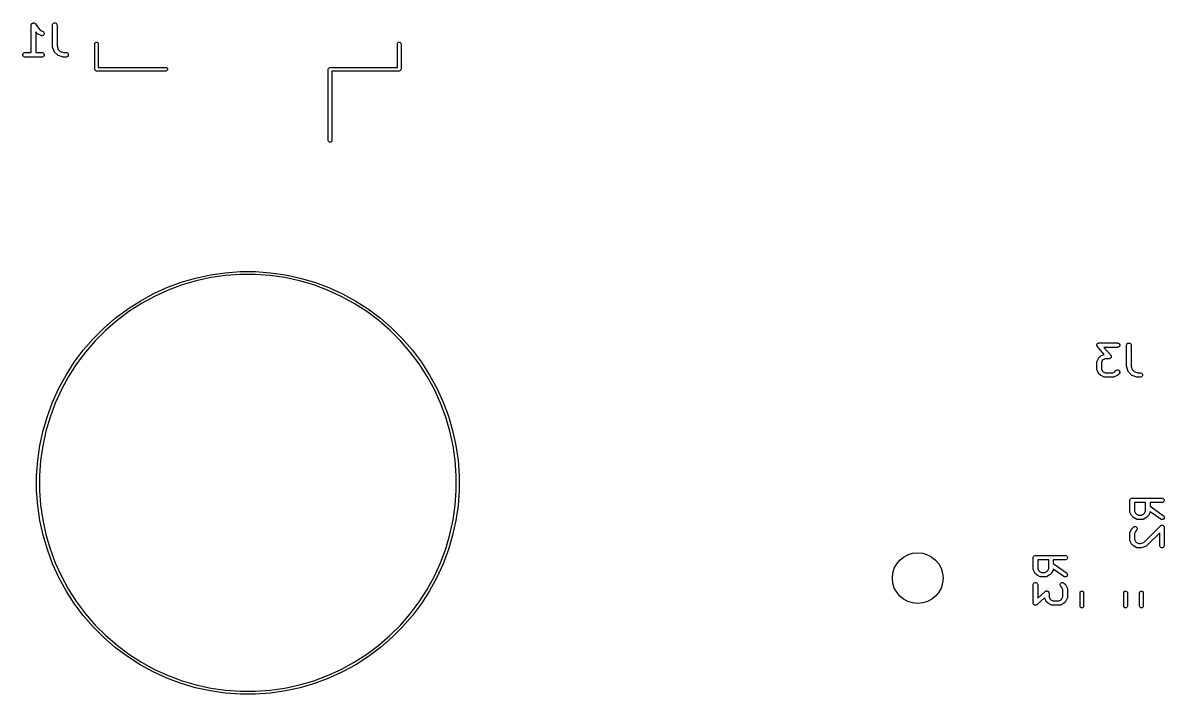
# Model space of a CAD drawing. Header units: inches. Extents: x 0.98 to 7.44, y -5.29 to -1.05.
# Drawn here: x 3.915 to 5.424, y -3.114 to -2.226 of the extents above; entities that cross this region are included whole.
import ezdxf

# ---------------------------------------------------------------- set-up
doc = ezdxf.new("R2010")
doc.units = ezdxf.units.IN
doc.header["$MEASUREMENT"] = 0
doc.layers.add('BLACK', color=250, linetype='CONTINUOUS')

msp = doc.modelspace()

# ---------------------------------------------------------------- linework, layer by layer
at = {"layer": 'BLACK', "linetype": 'CONTINUOUS'}
for p, q in [((3.9261, -2.2293), (3.9262, -2.2287)), ((3.9261, -2.2657), (3.9261, -2.2293)), ((3.9261, -2.2293), (3.9261, -2.2293)), ((3.9261, -2.2293), (3.9261, -2.2293)), ((3.9261, -2.2293), (3.9261, -2.2293)), ((3.9262, -2.2287), (3.9263, -2.2285)), ((3.9263, -2.2285), (3.9264, -2.2282)), ((3.9264, -2.2282), (3.9265, -2.228)), ((3.9265, -2.228), (3.9266, -2.2277)), ((3.9266, -2.2277), (3.9268, -2.2275)), ((3.9268, -2.2275), (3.927, -2.2272)), ((3.927, -2.2272), (3.9273, -2.2271)), ((3.9273, -2.2271), (3.9275, -2.2269)), ((3.9275, -2.2269), (3.9277, -2.2268)), ((3.9277, -2.2268), (3.928, -2.2266)), ((3.928, -2.2266), (3.9283, -2.2265)), ((3.9283, -2.2265), (3.9285, -2.2264)), ((3.9285, -2.2264), (3.9288, -2.2264)), ((3.9288, -2.2264), (3.9291, -2.2264)), ((3.9291, -2.2264), (3.9294, -2.2264)), ((3.9294, -2.2264), (3.9297, -2.2264)), ((3.9297, -2.2264), (3.9299, -2.2265)), ((3.9299, -2.2265), (3.9302, -2.2266)), ((3.9302, -2.2266), (3.9305, -2.2268)), ((3.9305, -2.2268), (3.9307, -2.2269)), ((3.9307, -2.2269), (3.9309, -2.2271)), ((3.9309, -2.2271), (3.9312, -2.2272)), ((3.9312, -2.2272), (3.9315, -2.2277)), ((3.9315, -2.2277), (3.9316, -2.2277)), ((3.9316, -2.2277), (3.9316, -2.2277)), ((3.9316, -2.2277), (3.9316, -2.2277)), ((3.9316, -2.2277), (3.9351, -2.2331)), ((3.9351, -2.2331), (3.9383, -2.2363)), ((3.9543, -2.2287), (3.9548, -2.2277)), ((3.9543, -2.2293), (3.9543, -2.2287)), ((3.9543, -2.2574), (3.9543, -2.2293)), ((3.9548, -2.2277), (3.9556, -2.2269)), ((3.9556, -2.2269), (3.9566, -2.2264)), ((3.9566, -2.2264), (3.9578, -2.2264)), ((3.9578, -2.2264), (3.9589, -2.2269)), ((3.9589, -2.2269), (3.9597, -2.2277)), ((3.9597, -2.2277), (3.9601, -2.2287)), ((3.9601, -2.2287), (3.9602, -2.2293)), ((3.9602, -2.2293), (3.9602, -2.257)), ((3.9345, -2.2408), (3.932, -2.2383)), ((3.932, -2.2383), (3.932, -2.2657)), ((3.9347, -2.241), (3.9345, -2.2408)), ((3.9348, -2.241), (3.9347, -2.241)), ((3.9349, -2.2411), (3.9348, -2.241)), ((3.935, -2.2412), (3.9349, -2.2411)), ((3.9353, -2.2413), (3.935, -2.2412)), ((3.935, -2.2412), (3.935, -2.2412)), ((3.939, -2.2432), (3.9353, -2.2413)), ((3.9383, -2.2363), (3.9417, -2.2379)), ((3.9396, -2.2434), (3.939, -2.2432)), ((3.9407, -2.2435), (3.9396, -2.2434)), ((3.9418, -2.2431), (3.9407, -2.2435)), ((3.9417, -2.2379), (3.9422, -2.2382)), ((3.9427, -2.2424), (3.9418, -2.2431)), ((3.9422, -2.2382), (3.9429, -2.2391)), ((3.9432, -2.2414), (3.9427, -2.2424)), ((3.9429, -2.2391), (3.9433, -2.2402)), ((3.9433, -2.2402), (3.9432, -2.2414)), ((3.9543, -2.2577), (3.9543, -2.2574)), ((3.9543, -2.2578), (3.9543, -2.2577)), ((3.9543, -2.2579), (3.9543, -2.2578)), ((3.9543, -2.258), (3.9543, -2.2579)), ((3.9544, -2.2581), (3.9543, -2.258)), ((3.9544, -2.2584), (3.9544, -2.2581)), ((3.9563, -2.264), (3.9544, -2.2584)), ((3.9565, -2.2645), (3.9563, -2.264)), ((3.9602, -2.257), (3.9617, -2.2615)), ((3.9617, -2.2615), (3.9644, -2.2642)), ((4.01, -2.2543), (4.0102, -2.2534)), ((4.01, -2.2878), (4.01, -2.2543)), ((4.0102, -2.2534), (4.0115, -2.2521)), ((4.0115, -2.2521), (4.0133, -2.2521)), ((4.0133, -2.2521), (4.0146, -2.2534)), ((4.0146, -2.2534), (4.0148, -2.2543)), ((4.0148, -2.2543), (4.0148, -2.2854)), ((4.4104, -2.2543), (4.4106, -2.2534)), ((4.4104, -2.2854), (4.4104, -2.2543)), ((4.4106, -2.2534), (4.4119, -2.2521)), ((4.4119, -2.2521), (4.4137, -2.2521)), ((4.4137, -2.2521), (4.415, -2.2534)), ((4.415, -2.2534), (4.4152, -2.2543)), ((4.4152, -2.2543), (4.4152, -2.2878)), ((3.915, -2.2681), (3.9154, -2.2671)), ((3.915, -2.2693), (3.915, -2.2681)), ((3.9154, -2.2703), (3.915, -2.2693)), ((3.9154, -2.2671), (3.9162, -2.2662)), ((3.9162, -2.2711), (3.9154, -2.2703)), ((3.9162, -2.2662), (3.9173, -2.2658)), ((3.9173, -2.2716), (3.9162, -2.2711)), ((3.9173, -2.2658), (3.9178, -2.2657)), ((3.9178, -2.2716), (3.9173, -2.2716)), ((3.9178, -2.2657), (3.9261, -2.2657)), ((3.9403, -2.2716), (3.9178, -2.2716)), ((3.932, -2.2657), (3.9403, -2.2657)), ((3.9403, -2.2657), (3.9409, -2.2658)), ((3.9409, -2.2716), (3.9403, -2.2716)), ((3.9409, -2.2658), (3.942, -2.2662)), ((3.942, -2.2711), (3.9409, -2.2716)), ((3.942, -2.2662), (3.9428, -2.2671)), ((3.9428, -2.2703), (3.942, -2.2711)), ((3.9428, -2.2671), (3.9432, -2.2681)), ((3.9432, -2.2693), (3.9428, -2.2703)), ((3.9432, -2.2681), (3.9432, -2.2693)), ((3.9566, -2.2646), (3.9565, -2.2645)), ((3.9566, -2.2647), (3.9566, -2.2646)), ((3.957, -2.2652), (3.9566, -2.2647)), ((3.9608, -2.2689), (3.957, -2.2652)), ((3.9612, -2.2693), (3.9608, -2.2689)), ((3.9613, -2.2693), (3.9612, -2.2693)), ((3.9614, -2.2694), (3.9613, -2.2693)), ((3.9619, -2.2696), (3.9614, -2.2694)), ((3.9675, -2.2715), (3.9619, -2.2696)), ((3.9644, -2.2642), (3.9689, -2.2657)), ((3.9678, -2.2716), (3.9675, -2.2715)), ((3.9679, -2.2716), (3.9678, -2.2716)), ((3.968, -2.2716), (3.9679, -2.2716)), ((3.9681, -2.2716), (3.968, -2.2716)), ((3.9682, -2.2716), (3.9681, -2.2716)), ((3.9685, -2.2716), (3.9682, -2.2716)), ((3.9722, -2.2716), (3.9685, -2.2716)), ((3.9689, -2.2657), (3.9722, -2.2657)), ((3.9722, -2.2657), (3.9728, -2.2658)), ((3.9728, -2.2716), (3.9722, -2.2716)), ((3.9728, -2.2658), (3.9739, -2.2662)), ((3.9739, -2.2711), (3.9728, -2.2716)), ((3.9739, -2.2662), (3.9747, -2.2671)), ((3.9747, -2.2703), (3.9739, -2.2711)), ((3.9747, -2.2671), (3.9751, -2.2681)), ((3.9751, -2.2693), (3.9747, -2.2703)), ((3.9751, -2.2681), (3.9751, -2.2693)), ((4.0102, -2.2887), (4.01, -2.2878)), ((4.0115, -2.29), (4.0102, -2.2887)), ((4.0124, -2.2902), (4.0115, -2.29)), ((4.1039, -2.2902), (4.0124, -2.2902)), ((4.0148, -2.2854), (4.1039, -2.2854)), ((4.1039, -2.2854), (4.1048, -2.2856)), ((4.1048, -2.29), (4.1039, -2.2902)), ((4.1048, -2.2856), (4.1061, -2.2869)), ((4.1061, -2.2887), (4.1048, -2.29)), ((4.1061, -2.2869), (4.1061, -2.2887)), ((4.3189, -2.2878), (4.3191, -2.2869)), ((4.3189, -2.3819), (4.3189, -2.2878)), ((4.3191, -2.2869), (4.3204, -2.2856)), ((4.3204, -2.2856), (4.3213, -2.2854)), ((4.3213, -2.2854), (4.4104, -2.2854)), ((4.4128, -2.2902), (4.3236, -2.2902)), ((4.3236, -2.2902), (4.3236, -2.3819)), ((4.4137, -2.29), (4.4128, -2.2902)), ((4.415, -2.2887), (4.4137, -2.29)), ((4.4152, -2.2878), (4.415, -2.2887)), ((4.3191, -2.3828), (4.3189, -2.3819)), ((4.3204, -2.3841), (4.3191, -2.3828)), ((4.3222, -2.3841), (4.3204, -2.3841)), ((4.3234, -2.3828), (4.3222, -2.3841)), ((4.3236, -2.3819), (4.3234, -2.3828)), ((4.1243, -2.5694), (4.1435, -2.5638)), ((4.1435, -2.5638), (4.163, -2.5596)), ((4.1636, -2.5633), (4.1444, -2.5674)), ((4.163, -2.5596), (4.1827, -2.5567)), ((4.1831, -2.5605), (4.1636, -2.5633)), ((4.1827, -2.5567), (4.2026, -2.5553)), ((4.2028, -2.5591), (4.1831, -2.5605)), ((4.2026, -2.5553), (4.2226, -2.5553)), ((4.2224, -2.5591), (4.2028, -2.5591)), ((4.2421, -2.5605), (4.2224, -2.5591)), ((4.2226, -2.5553), (4.2425, -2.5567)), ((4.2616, -2.5633), (4.2421, -2.5605)), ((4.2425, -2.5567), (4.2622, -2.5596)), ((4.2808, -2.5674), (4.2616, -2.5633)), ((4.2622, -2.5596), (4.2817, -2.5638)), ((4.2817, -2.5638), (4.3009, -2.5694)), ((4.0875, -2.5847), (4.1056, -2.5764)), ((4.1071, -2.5799), (4.0892, -2.588)), ((4.1056, -2.5764), (4.1243, -2.5694)), ((4.1255, -2.573), (4.1071, -2.5799)), ((4.1444, -2.5674), (4.1255, -2.573)), ((4.2997, -2.573), (4.2808, -2.5674)), ((4.3181, -2.5799), (4.2997, -2.573)), ((4.3009, -2.5694), (4.3196, -2.5764)), ((4.336, -2.588), (4.3181, -2.5799)), ((4.3196, -2.5764), (4.3377, -2.5847)), ((4.0532, -2.605), (4.07, -2.5942)), ((4.07, -2.5942), (4.0875, -2.5847)), ((4.0892, -2.588), (4.0719, -2.5975)), ((4.3533, -2.5975), (4.336, -2.588)), ((4.3377, -2.5847), (4.3552, -2.5942)), ((4.3552, -2.5942), (4.372, -2.605)), ((4.0372, -2.617), (4.0532, -2.605)), ((4.0553, -2.6081), (4.0396, -2.6199)), ((4.0719, -2.5975), (4.0553, -2.6081)), ((4.3699, -2.6081), (4.3533, -2.5975)), ((4.3856, -2.6199), (4.3699, -2.6081)), ((4.372, -2.605), (4.388, -2.617)), ((4.0221, -2.6301), (4.0372, -2.617)), ((4.0396, -2.6199), (4.0247, -2.6328)), ((4.4005, -2.6328), (4.3856, -2.6199)), ((4.388, -2.617), (4.4031, -2.6301)), ((4.008, -2.6442), (4.0221, -2.6301)), ((4.0247, -2.6328), (4.0108, -2.6467)), ((4.4144, -2.6467), (4.4005, -2.6328)), ((4.4031, -2.6301), (4.4172, -2.6442)), ((3.9949, -2.6593), (4.008, -2.6442)), ((4.0108, -2.6467), (3.9979, -2.6616)), ((4.4273, -2.6616), (4.4144, -2.6467)), ((4.4172, -2.6442), (4.4303, -2.6593)), ((5.3354, -2.652), (5.3355, -2.6519)), ((5.3354, -2.6525), (5.3354, -2.652)), ((5.3354, -2.6529), (5.3354, -2.6525)), ((5.3354, -2.653), (5.3354, -2.6529)), ((5.3354, -2.6531), (5.3354, -2.653)), ((5.3356, -2.6536), (5.3354, -2.6531)), ((5.3355, -2.6518), (5.3357, -2.6514)), ((5.3355, -2.6519), (5.3355, -2.6518)), ((5.3358, -2.654), (5.3356, -2.6536)), ((5.3357, -2.6514), (5.3359, -2.6509)), ((5.3358, -2.6541), (5.3358, -2.654)), ((5.3359, -2.6542), (5.3358, -2.6541)), ((5.3359, -2.6509), (5.3359, -2.6508)), ((5.3359, -2.6508), (5.336, -2.6508)), ((5.3361, -2.6545), (5.3359, -2.6542)), ((5.3359, -2.6542), (5.3359, -2.6542)), ((5.336, -2.6508), (5.3363, -2.6504)), ((5.345, -2.6647), (5.3361, -2.6545)), ((5.3363, -2.6504), (5.3367, -2.6501)), ((5.3367, -2.6501), (5.3368, -2.6501)), ((5.3368, -2.65), (5.3373, -2.6498)), ((5.3368, -2.6501), (5.3368, -2.65)), ((5.3373, -2.6498), (5.3377, -2.6497)), ((5.3377, -2.6497), (5.3379, -2.6496)), ((5.3379, -2.6496), (5.3379, -2.6496)), ((5.3379, -2.6496), (5.338, -2.6496)), ((5.338, -2.6496), (5.3383, -2.6496)), ((5.3383, -2.6496), (5.3627, -2.6496)), ((5.3627, -2.6555), (5.3448, -2.6555)), ((5.3448, -2.6555), (5.3537, -2.6656)), ((5.3627, -2.6496), (5.3633, -2.6497)), ((5.3633, -2.6554), (5.3627, -2.6555)), ((5.3633, -2.6497), (5.3643, -2.6501)), ((5.3643, -2.655), (5.3633, -2.6554)), ((5.3643, -2.6501), (5.3651, -2.6509)), ((5.3651, -2.6542), (5.3643, -2.655)), ((5.3651, -2.6509), (5.3656, -2.652)), ((5.3656, -2.6531), (5.3651, -2.6542)), ((5.3656, -2.652), (5.3656, -2.6531)), ((5.3747, -2.6526), (5.3748, -2.652)), ((5.3747, -2.6807), (5.3747, -2.6526)), ((5.3748, -2.652), (5.3752, -2.6509)), ((5.3752, -2.6509), (5.376, -2.6501)), ((5.376, -2.6501), (5.3771, -2.6497)), ((5.3771, -2.6497), (5.3783, -2.6497)), ((5.3783, -2.6497), (5.3793, -2.6501)), ((5.3793, -2.6501), (5.3801, -2.6509)), ((5.3801, -2.6509), (5.3806, -2.652)), ((5.3806, -2.652), (5.3806, -2.6526)), ((5.3806, -2.6526), (5.3806, -2.6802)), ((3.983, -2.6752), (3.9949, -2.6593)), ((3.9979, -2.6616), (3.9861, -2.6774)), ((4.4391, -2.6774), (4.4273, -2.6616)), ((4.4303, -2.6593), (4.4422, -2.6752)), ((5.3357, -2.6737), (5.3376, -2.67)), ((5.3376, -2.67), (5.3377, -2.6697)), ((5.3377, -2.6697), (5.3378, -2.6696)), ((5.3377, -2.6697), (5.3377, -2.6697)), ((5.3378, -2.6696), (5.3379, -2.6695)), ((5.3379, -2.6694), (5.3381, -2.6692)), ((5.3379, -2.6695), (5.3379, -2.6694)), ((5.3381, -2.6692), (5.34, -2.6673)), ((5.34, -2.6673), (5.3402, -2.6672)), ((5.3402, -2.6672), (5.3403, -2.6671)), ((5.3403, -2.6671), (5.3403, -2.667)), ((5.3403, -2.667), (5.3404, -2.667)), ((5.3404, -2.667), (5.3405, -2.6669)), ((5.3405, -2.6669), (5.3407, -2.6668)), ((5.3407, -2.6668), (5.3445, -2.6649)), ((5.3465, -2.6705), (5.3438, -2.6719)), ((5.3445, -2.6649), (5.345, -2.6647)), ((5.3514, -2.6705), (5.3465, -2.6705)), ((5.3517, -2.6705), (5.3514, -2.6705)), ((5.3518, -2.6705), (5.3517, -2.6705)), ((5.3519, -2.6705), (5.3518, -2.6705)), ((5.352, -2.6704), (5.3519, -2.6705)), ((5.3525, -2.6703), (5.352, -2.6704)), ((5.3529, -2.6701), (5.3525, -2.6703)), ((5.353, -2.67), (5.3529, -2.6701)), ((5.3531, -2.67), (5.353, -2.67)), ((5.3534, -2.6697), (5.3531, -2.67)), ((5.3538, -2.6694), (5.3534, -2.6697)), ((5.3537, -2.6656), (5.3538, -2.6659)), ((5.3538, -2.6659), (5.3539, -2.6659)), ((5.3539, -2.6692), (5.3538, -2.6693)), ((5.3538, -2.6693), (5.3538, -2.6694)), ((5.3539, -2.6659), (5.3539, -2.666)), ((5.3539, -2.666), (5.354, -2.6661)), ((5.3541, -2.6687), (5.3539, -2.6692)), ((5.354, -2.6661), (5.3542, -2.6665)), ((5.3543, -2.6683), (5.3541, -2.6687)), ((5.3542, -2.6665), (5.3543, -2.667)), ((5.3543, -2.667), (5.3543, -2.6671)), ((5.3543, -2.6671), (5.3544, -2.6672)), ((5.3544, -2.6672), (5.3543, -2.6676)), ((5.3543, -2.6676), (5.3543, -2.6681)), ((5.3543, -2.6681), (5.3543, -2.6682)), ((5.3543, -2.6682), (5.3543, -2.6683)), ((3.9722, -2.692), (3.983, -2.6752)), ((3.9861, -2.6774), (3.9754, -2.6939)), ((4.4498, -2.6939), (4.4391, -2.6774)), ((4.4422, -2.6752), (4.453, -2.692)), ((5.3354, -2.6745), (5.3355, -2.6744)), ((5.3354, -2.675), (5.3354, -2.6745)), ((5.3354, -2.6844), (5.3354, -2.675)), ((5.3354, -2.685), (5.3354, -2.6844)), ((5.3355, -2.6851), (5.3354, -2.685)), ((5.3355, -2.6743), (5.3357, -2.6737)), ((5.3355, -2.6744), (5.3355, -2.6743)), ((5.3355, -2.6852), (5.3355, -2.6851)), ((5.3357, -2.6857), (5.3355, -2.6852)), ((5.3376, -2.6895), (5.3357, -2.6857)), ((5.3426, -2.673), (5.3413, -2.6757)), ((5.3413, -2.6757), (5.3413, -2.6837)), ((5.3413, -2.6837), (5.3426, -2.6864)), ((5.3438, -2.6719), (5.3426, -2.673)), ((5.3426, -2.6864), (5.3438, -2.6876)), ((5.3591, -2.6876), (5.3606, -2.6861)), ((5.3606, -2.6861), (5.3611, -2.6857)), ((5.3611, -2.6857), (5.3621, -2.6853)), ((5.3621, -2.6853), (5.3633, -2.6853)), ((5.3633, -2.6853), (5.3643, -2.6857)), ((5.3643, -2.6857), (5.3651, -2.6865)), ((5.3651, -2.6865), (5.3656, -2.6876)), ((5.3748, -2.681), (5.3747, -2.6807)), ((5.3748, -2.6811), (5.3748, -2.681)), ((5.3748, -2.681), (5.3748, -2.681)), ((5.3748, -2.6812), (5.3748, -2.6811)), ((5.3748, -2.6813), (5.3748, -2.6812)), ((5.3749, -2.6816), (5.3748, -2.6813)), ((5.3768, -2.6872), (5.3749, -2.6816)), ((5.3806, -2.6802), (5.3821, -2.6847)), ((5.3821, -2.6847), (5.3849, -2.6875)), ((3.9626, -2.7095), (3.9722, -2.692)), ((3.9754, -2.6939), (3.966, -2.7112)), ((4.4592, -2.7112), (4.4498, -2.6939)), ((4.453, -2.692), (4.4626, -2.7095)), ((5.3377, -2.6897), (5.3376, -2.6895)), ((5.3377, -2.6898), (5.3377, -2.6897)), ((5.3378, -2.6899), (5.3377, -2.6898)), ((5.3379, -2.69), (5.3378, -2.6899)), ((5.3381, -2.6903), (5.3379, -2.69)), ((5.3379, -2.69), (5.3379, -2.69)), ((5.34, -2.6921), (5.3381, -2.6903)), ((5.3402, -2.6923), (5.34, -2.6921)), ((5.3403, -2.6924), (5.3402, -2.6923)), ((5.3404, -2.6925), (5.3403, -2.6924)), ((5.3403, -2.6924), (5.3403, -2.6924)), ((5.3405, -2.6925), (5.3404, -2.6925)), ((5.3407, -2.6927), (5.3405, -2.6925)), ((5.3445, -2.6946), (5.3407, -2.6927)), ((5.3438, -2.6876), (5.3465, -2.689)), ((5.345, -2.6948), (5.3445, -2.6946)), ((5.3451, -2.6948), (5.345, -2.6948)), ((5.3452, -2.6948), (5.3451, -2.6948)), ((5.3458, -2.6949), (5.3452, -2.6948)), ((5.3571, -2.6949), (5.3458, -2.6949)), ((5.3465, -2.689), (5.3564, -2.689)), ((5.3564, -2.689), (5.3591, -2.6876)), ((5.3576, -2.6948), (5.3571, -2.6949)), ((5.3577, -2.6948), (5.3576, -2.6948)), ((5.3578, -2.6948), (5.3577, -2.6948)), ((5.3584, -2.6946), (5.3578, -2.6948)), ((5.3621, -2.6927), (5.3584, -2.6946)), ((5.3624, -2.6925), (5.3621, -2.6927)), ((5.3625, -2.6925), (5.3624, -2.6925)), ((5.3626, -2.6924), (5.3625, -2.6924)), ((5.3625, -2.6924), (5.3625, -2.6925)), ((5.3627, -2.6923), (5.3626, -2.6924)), ((5.3629, -2.6921), (5.3627, -2.6923)), ((5.3648, -2.6903), (5.3629, -2.6921)), ((5.3651, -2.6898), (5.3648, -2.6903)), ((5.3656, -2.6887), (5.3651, -2.6898)), ((5.3656, -2.6876), (5.3656, -2.6887)), ((5.377, -2.6878), (5.3768, -2.6872)), ((5.3771, -2.6878), (5.377, -2.6878)), ((5.3771, -2.6879), (5.3771, -2.6878)), ((5.3775, -2.6884), (5.3771, -2.6879)), ((5.3812, -2.6921), (5.3775, -2.6884)), ((5.3817, -2.6925), (5.3812, -2.6921)), ((5.3818, -2.6925), (5.3817, -2.6925)), ((5.3819, -2.6926), (5.3818, -2.6925)), ((5.3824, -2.6928), (5.3819, -2.6926)), ((5.388, -2.6947), (5.3824, -2.6928)), ((5.3849, -2.6875), (5.3894, -2.689)), ((5.3883, -2.6948), (5.388, -2.6947)), ((5.3884, -2.6948), (5.3883, -2.6948)), ((5.3885, -2.6948), (5.3884, -2.6948)), ((5.3886, -2.6949), (5.3885, -2.6948)), ((5.3889, -2.6949), (5.3886, -2.6948)), ((5.3886, -2.6948), (5.3886, -2.6949)), ((5.3927, -2.6949), (5.3889, -2.6949)), ((5.3894, -2.689), (5.3927, -2.689)), ((5.3927, -2.689), (5.3933, -2.689)), ((5.3933, -2.6948), (5.3927, -2.6949)), ((5.3933, -2.689), (5.3943, -2.6895)), ((5.3943, -2.6944), (5.3933, -2.6948)), ((5.3943, -2.6895), (5.3951, -2.6903)), ((5.3951, -2.6936), (5.3943, -2.6944)), ((5.3951, -2.6903), (5.3956, -2.6913)), ((5.3956, -2.6925), (5.3951, -2.6936)), ((5.3956, -2.6913), (5.3956, -2.6925)), ((3.9543, -2.7277), (3.9626, -2.7095)), ((3.966, -2.7112), (3.9578, -2.7291)), ((4.4674, -2.7291), (4.4592, -2.7112)), ((4.4626, -2.7095), (4.4708, -2.7277)), ((3.9474, -2.7464), (3.9543, -2.7277)), ((3.9578, -2.7291), (3.9509, -2.7476)), ((4.4743, -2.7476), (4.4674, -2.7291)), ((4.4708, -2.7277), (4.4778, -2.7464)), ((3.9418, -2.7655), (3.9474, -2.7464)), ((4.4778, -2.7464), (4.4834, -2.7655)), ((3.9509, -2.7476), (3.9454, -2.7664)), ((4.4798, -2.7664), (4.4743, -2.7476)), ((3.9375, -2.785), (3.9418, -2.7655)), ((3.9454, -2.7664), (3.9412, -2.7857)), ((4.484, -2.7857), (4.4798, -2.7664)), ((4.4834, -2.7655), (4.4877, -2.785)), ((3.9347, -2.8048), (3.9375, -2.785)), ((3.9412, -2.7857), (3.9384, -2.8052)), ((4.4868, -2.8052), (4.484, -2.7857)), ((4.4877, -2.785), (4.4905, -2.8048)), ((3.9332, -2.8247), (3.9347, -2.8048)), ((3.9384, -2.8052), (3.937, -2.8248)), ((4.4882, -2.8248), (4.4868, -2.8052)), ((4.4905, -2.8048), (4.4919, -2.8247)), ((3.9332, -2.8248), (3.9332, -2.8247)), ((3.9332, -2.8446), (3.9332, -2.8248)), ((3.937, -2.8248), (3.937, -2.8445)), ((4.4882, -2.8445), (4.4882, -2.8248)), ((4.4919, -2.8247), (4.4919, -2.8446)), ((3.9347, -2.8645), (3.9332, -2.8446)), ((3.937, -2.8445), (3.9384, -2.8641)), ((4.4868, -2.8641), (4.4882, -2.8445)), ((4.4919, -2.8446), (4.4905, -2.8645)), ((3.9375, -2.8843), (3.9347, -2.8645)), ((3.9384, -2.8641), (3.9412, -2.8836)), ((4.484, -2.8836), (4.4868, -2.8641)), ((4.4905, -2.8645), (4.4877, -2.8843)), ((5.3791, -2.8578), (5.3792, -2.8572)), ((5.3791, -2.8728), (5.3791, -2.8578)), ((5.3792, -2.8572), (5.3796, -2.8561)), ((5.3796, -2.8561), (5.3804, -2.8553)), ((5.3804, -2.8553), (5.3815, -2.8549)), ((5.3815, -2.8549), (5.3821, -2.8548)), ((5.3821, -2.8548), (5.4214, -2.8548)), ((5.3997, -2.8607), (5.385, -2.8607)), ((5.385, -2.8607), (5.385, -2.8721)), ((5.3997, -2.8721), (5.3997, -2.8607)), ((5.4214, -2.8607), (5.4057, -2.8607)), ((5.4057, -2.8607), (5.4057, -2.8656)), ((5.4057, -2.8656), (5.4231, -2.8778)), ((5.4214, -2.8548), (5.422, -2.8549)), ((5.422, -2.8606), (5.4214, -2.8607)), ((5.422, -2.8549), (5.4231, -2.8553)), ((5.4231, -2.8602), (5.422, -2.8606)), ((5.4231, -2.8553), (5.4239, -2.8561)), ((5.4239, -2.8594), (5.4231, -2.8602)), ((5.4239, -2.8561), (5.4243, -2.8572)), ((5.4243, -2.8583), (5.4239, -2.8594)), ((5.4243, -2.8572), (5.4243, -2.8583)), ((5.3792, -2.8733), (5.3791, -2.8728)), ((5.3792, -2.8734), (5.3792, -2.8733)), ((5.3792, -2.8735), (5.3792, -2.8734)), ((5.3794, -2.8741), (5.3792, -2.8735)), ((5.3813, -2.8778), (5.3794, -2.8741)), ((5.3815, -2.8781), (5.3813, -2.8778)), ((5.3816, -2.8782), (5.3815, -2.8781)), ((5.3815, -2.8781), (5.3815, -2.8781)), ((5.3816, -2.8783), (5.3816, -2.8782)), ((5.3817, -2.8784), (5.3816, -2.8783)), ((5.3819, -2.8786), (5.3817, -2.8784)), ((5.3837, -2.8805), (5.3819, -2.8786)), ((5.384, -2.8806), (5.3837, -2.8805)), ((5.384, -2.8807), (5.384, -2.8806)), ((5.3841, -2.8808), (5.384, -2.8807)), ((5.3842, -2.8808), (5.3841, -2.8808)), ((5.3843, -2.8809), (5.3842, -2.8808)), ((5.3845, -2.881), (5.3843, -2.8809)), ((5.3883, -2.8829), (5.3845, -2.881)), ((5.385, -2.8721), (5.3864, -2.8748)), ((5.3864, -2.8748), (5.3876, -2.8759)), ((5.3876, -2.8759), (5.3903, -2.8773)), ((5.3888, -2.8831), (5.3883, -2.8829)), ((5.3903, -2.8773), (5.3945, -2.8773)), ((5.3945, -2.8773), (5.3972, -2.8759)), ((5.3965, -2.8829), (5.396, -2.8831)), ((5.4003, -2.881), (5.3965, -2.8829)), ((5.3972, -2.8759), (5.3984, -2.8748)), ((5.3984, -2.8748), (5.3997, -2.8721)), ((5.4005, -2.8809), (5.4003, -2.881)), ((5.4006, -2.8808), (5.4005, -2.8809)), ((5.4007, -2.8808), (5.4006, -2.8808)), ((5.4008, -2.8807), (5.4007, -2.8808)), ((5.401, -2.8805), (5.4008, -2.8806)), ((5.4008, -2.8806), (5.4008, -2.8807)), ((5.4029, -2.8786), (5.401, -2.8805)), ((5.4031, -2.8784), (5.4029, -2.8786)), ((5.4032, -2.8783), (5.4031, -2.8784)), ((5.4033, -2.8781), (5.4032, -2.8782)), ((5.4032, -2.8782), (5.4032, -2.8783)), ((5.4035, -2.8778), (5.4033, -2.8781)), ((5.4033, -2.8781), (5.4033, -2.8781)), ((5.4053, -2.8741), (5.4035, -2.8778)), ((5.4055, -2.8735), (5.4053, -2.8741)), ((5.4056, -2.8734), (5.4055, -2.8735)), ((5.4057, -2.8728), (5.4056, -2.8733)), ((5.4056, -2.8733), (5.4056, -2.8734)), ((5.4198, -2.8827), (5.4057, -2.8728)), ((5.4203, -2.883), (5.4198, -2.8827)), ((5.4214, -2.8832), (5.4203, -2.883)), ((5.4225, -2.883), (5.4214, -2.8832)), ((5.4235, -2.8824), (5.4225, -2.883)), ((5.4231, -2.8778), (5.4236, -2.8782)), ((5.4242, -2.8814), (5.4235, -2.8824)), ((5.4236, -2.8782), (5.4242, -2.8792)), ((5.4242, -2.8792), (5.4244, -2.8803)), ((5.4244, -2.8803), (5.4242, -2.8814)), ((3.9418, -2.9038), (3.9375, -2.8843)), ((3.9412, -2.8836), (3.9454, -2.9028)), ((4.4798, -2.9028), (4.484, -2.8836)), ((4.4877, -2.8843), (4.4834, -2.9038)), ((5.3794, -2.8996), (5.3813, -2.8958)), ((5.3813, -2.8958), (5.3815, -2.8956)), ((5.3815, -2.8955), (5.3816, -2.8954)), ((5.3815, -2.8956), (5.3815, -2.8955)), ((5.3816, -2.8954), (5.3816, -2.8953)), ((5.3816, -2.8953), (5.3817, -2.8953)), ((5.3817, -2.8953), (5.3819, -2.895)), ((5.3819, -2.895), (5.3837, -2.8932)), ((5.3837, -2.8932), (5.3842, -2.8928)), ((5.3842, -2.8928), (5.3853, -2.8924)), ((5.3853, -2.8924), (5.3864, -2.8924)), ((5.3864, -2.8924), (5.3875, -2.8928)), ((5.3879, -2.8973), (5.3864, -2.8989)), ((5.3875, -2.8928), (5.3883, -2.8936)), ((5.3883, -2.8969), (5.3879, -2.8973)), ((5.3883, -2.8936), (5.3887, -2.8947)), ((5.3887, -2.8958), (5.3883, -2.8969)), ((5.3887, -2.8947), (5.3887, -2.8958)), ((5.3889, -2.8831), (5.3888, -2.8831)), ((5.389, -2.8831), (5.3889, -2.8831)), ((5.3896, -2.8832), (5.389, -2.8831)), ((5.3952, -2.8832), (5.3896, -2.8832)), ((5.3958, -2.8831), (5.3952, -2.8832)), ((5.3959, -2.8831), (5.3958, -2.8831)), ((5.396, -2.8831), (5.3959, -2.8831)), ((5.3974, -2.9133), (5.4194, -2.8913)), ((5.4194, -2.8913), (5.4198, -2.8909)), ((5.4198, -2.8909), (5.4206, -2.8906)), ((5.4206, -2.8906), (5.4209, -2.8905)), ((5.4209, -2.8905), (5.422, -2.8905)), ((5.422, -2.8905), (5.4231, -2.8909)), ((5.4231, -2.8909), (5.4239, -2.8917)), ((5.4239, -2.8917), (5.4242, -2.8924)), ((5.4242, -2.8924), (5.4243, -2.8928)), ((5.4243, -2.8928), (5.4244, -2.8934)), ((5.4244, -2.8934), (5.4244, -2.9177)), ((3.9474, -2.9229), (3.9418, -2.9038)), ((3.9454, -2.9028), (3.9509, -2.9217)), ((4.4743, -2.9217), (4.4798, -2.9028)), ((4.4834, -2.9038), (4.4778, -2.9229)), ((5.3791, -2.9009), (5.3792, -2.9003)), ((5.3791, -2.9102), (5.3791, -2.9009)), ((5.3792, -2.9108), (5.3791, -2.9102)), ((5.3792, -2.9001), (5.3794, -2.8996)), ((5.3792, -2.9002), (5.3792, -2.9001)), ((5.3792, -2.9003), (5.3792, -2.9002)), ((5.3792, -2.9109), (5.3792, -2.9108)), ((5.3792, -2.911), (5.3792, -2.9109)), ((5.3794, -2.9116), (5.3792, -2.911)), ((5.3813, -2.9153), (5.3794, -2.9116)), ((5.3864, -2.8989), (5.385, -2.9016)), ((5.385, -2.9016), (5.385, -2.9095)), ((5.385, -2.9095), (5.3864, -2.9122)), ((5.3864, -2.9122), (5.3876, -2.9134)), ((5.4185, -2.9005), (5.401, -2.918)), ((5.4185, -2.9177), (5.4185, -2.9005)), ((3.9543, -2.9416), (3.9474, -2.9229)), ((3.9509, -2.9217), (3.9578, -2.9402)), ((4.4674, -2.9402), (4.4743, -2.9217)), ((4.4778, -2.9229), (4.4708, -2.9416)), ((5.3815, -2.9156), (5.3813, -2.9153)), ((5.3816, -2.9157), (5.3815, -2.9156)), ((5.3815, -2.9156), (5.3815, -2.9156)), ((5.3816, -2.9158), (5.3816, -2.9157)), ((5.3817, -2.9159), (5.3816, -2.9158)), ((5.3819, -2.9161), (5.3817, -2.9159)), ((5.3837, -2.918), (5.3819, -2.9161)), ((5.384, -2.9181), (5.3837, -2.918)), ((5.384, -2.9182), (5.384, -2.9181)), ((5.3841, -2.9183), (5.384, -2.9182)), ((5.3842, -2.9183), (5.3841, -2.9183)), ((5.3843, -2.9184), (5.3842, -2.9183)), ((5.3845, -2.9185), (5.3843, -2.9184)), ((5.3883, -2.9204), (5.3845, -2.9185)), ((5.3876, -2.9134), (5.3903, -2.9148)), ((5.3888, -2.9206), (5.3883, -2.9204)), ((5.3889, -2.9206), (5.3888, -2.9206)), ((5.389, -2.9206), (5.3889, -2.9206)), ((5.3896, -2.9207), (5.389, -2.9206)), ((5.3933, -2.9207), (5.3896, -2.9207)), ((5.3903, -2.9148), (5.3928, -2.9148)), ((5.3928, -2.9148), (5.3974, -2.9133)), ((5.3936, -2.9207), (5.3933, -2.9207)), ((5.3937, -2.9207), (5.3936, -2.9207)), ((5.3938, -2.9207), (5.3937, -2.9207)), ((5.3939, -2.9206), (5.3938, -2.9207)), ((5.394, -2.9206), (5.3939, -2.9206)), ((5.3943, -2.9205), (5.394, -2.9206)), ((5.3999, -2.9187), (5.3943, -2.9205)), ((5.4004, -2.9184), (5.3999, -2.9187)), ((5.4005, -2.9184), (5.4004, -2.9184)), ((5.4006, -2.9183), (5.4005, -2.9184)), ((5.401, -2.918), (5.4006, -2.9183)), ((5.4186, -2.9183), (5.4185, -2.9177)), ((5.419, -2.9194), (5.4186, -2.9183)), ((5.4198, -2.9202), (5.419, -2.9194)), ((5.4209, -2.9206), (5.4198, -2.9202)), ((5.422, -2.9206), (5.4209, -2.9206)), ((5.4231, -2.9202), (5.422, -2.9206)), ((5.4239, -2.9194), (5.4231, -2.9202)), ((5.4243, -2.9183), (5.4239, -2.9194)), ((5.4244, -2.9177), (5.4243, -2.9183)), ((3.9626, -2.9598), (3.9543, -2.9416)), ((3.9578, -2.9402), (3.966, -2.9581)), ((4.4592, -2.9581), (4.4674, -2.9402)), ((4.4708, -2.9416), (4.4626, -2.9598)), ((5.2512, -2.933), (5.2517, -2.9319)), ((5.2512, -2.9335), (5.2512, -2.933)), ((5.2512, -2.9485), (5.2512, -2.9335)), ((5.2517, -2.9319), (5.2525, -2.9311)), ((5.2525, -2.9311), (5.2536, -2.9306)), ((5.2536, -2.9306), (5.2541, -2.9306)), ((5.2541, -2.9306), (5.2935, -2.9306)), ((5.2718, -2.9365), (5.2571, -2.9365)), ((5.2571, -2.9365), (5.2571, -2.9478)), ((5.2718, -2.9478), (5.2718, -2.9365)), ((5.2935, -2.9365), (5.2777, -2.9365)), ((5.2777, -2.9365), (5.2777, -2.9414)), ((5.2777, -2.9414), (5.2952, -2.9536)), ((5.2935, -2.9306), (5.2941, -2.9306)), ((5.2941, -2.9364), (5.2935, -2.9365)), ((5.2941, -2.9306), (5.2951, -2.9311)), ((5.2951, -2.936), (5.2941, -2.9364)), ((5.2951, -2.9311), (5.296, -2.9319)), ((5.296, -2.9352), (5.2951, -2.936)), ((5.296, -2.9319), (5.2964, -2.933)), ((5.2964, -2.9341), (5.296, -2.9352)), ((5.2964, -2.933), (5.2964, -2.9341)), ((3.966, -2.9581), (3.9754, -2.9754)), ((4.4498, -2.9754), (4.4592, -2.9581)), ((5.2512, -2.9491), (5.2512, -2.9485)), ((5.2513, -2.9492), (5.2512, -2.9491)), ((5.2513, -2.9493), (5.2513, -2.9492)), ((5.2515, -2.9499), (5.2513, -2.9493)), ((5.2534, -2.9536), (5.2515, -2.9499)), ((5.2535, -2.9539), (5.2534, -2.9536)), ((5.2536, -2.954), (5.2535, -2.9539)), ((5.2535, -2.9539), (5.2535, -2.9539)), ((5.2537, -2.9541), (5.2536, -2.954)), ((5.2539, -2.9544), (5.2537, -2.9541)), ((5.2537, -2.9541), (5.2537, -2.9541)), ((5.2558, -2.9562), (5.2539, -2.9544)), ((5.256, -2.9564), (5.2558, -2.9562)), ((5.2561, -2.9565), (5.256, -2.9564)), ((5.2562, -2.9566), (5.2561, -2.9565)), ((5.2563, -2.9566), (5.2562, -2.9566)), ((5.2562, -2.9566), (5.2562, -2.9566)), ((5.2566, -2.9568), (5.2563, -2.9566)), ((5.2603, -2.9587), (5.2566, -2.9568)), ((5.2571, -2.9478), (5.2584, -2.9505)), ((5.2584, -2.9505), (5.2596, -2.9517)), ((5.2596, -2.9517), (5.2623, -2.9531)), ((5.2623, -2.9531), (5.2666, -2.9531)), ((5.2666, -2.9531), (5.2693, -2.9517)), ((5.2723, -2.9568), (5.2686, -2.9587)), ((5.2693, -2.9517), (5.2704, -2.9505)), ((5.2704, -2.9505), (5.2718, -2.9478)), ((5.2726, -2.9566), (5.2723, -2.9568)), ((5.2727, -2.9566), (5.2726, -2.9566)), ((5.2726, -2.9566), (5.2726, -2.9566)), ((5.2728, -2.9565), (5.2727, -2.9566)), ((5.2729, -2.9564), (5.2728, -2.9565)), ((5.2731, -2.9562), (5.2729, -2.9564)), ((5.275, -2.9544), (5.2731, -2.9562)), ((5.2751, -2.9541), (5.275, -2.9544)), ((5.2752, -2.9541), (5.2751, -2.9541)), ((5.2753, -2.954), (5.2752, -2.9541)), ((5.2754, -2.9539), (5.2753, -2.9539)), ((5.2753, -2.9539), (5.2753, -2.954)), ((5.2755, -2.9536), (5.2754, -2.9539)), ((5.2774, -2.9499), (5.2755, -2.9536)), ((5.2776, -2.9493), (5.2774, -2.9499)), ((5.2777, -2.9486), (5.2776, -2.9491)), ((5.2776, -2.9491), (5.2776, -2.9492)), ((5.2776, -2.9492), (5.2776, -2.9493)), ((5.2918, -2.9585), (5.2777, -2.9486)), ((5.2923, -2.9587), (5.2918, -2.9585)), ((5.2955, -2.9582), (5.2946, -2.9588)), ((5.2952, -2.9536), (5.2956, -2.954)), ((5.2962, -2.9572), (5.2955, -2.9582)), ((5.2956, -2.954), (5.2962, -2.955)), ((5.2962, -2.955), (5.2964, -2.9561)), ((5.2964, -2.9561), (5.2962, -2.9572)), ((3.9722, -2.9773), (3.9626, -2.9598)), ((4.4626, -2.9598), (4.453, -2.9773)), ((5.2512, -2.9686), (5.2517, -2.9675)), ((5.2512, -2.9692), (5.2512, -2.9686)), ((5.2512, -2.9935), (5.2512, -2.9692)), ((5.2517, -2.9675), (5.2525, -2.9667)), ((5.2525, -2.9667), (5.2536, -2.9663)), ((5.2536, -2.9663), (5.2547, -2.9663)), ((5.2547, -2.9663), (5.2558, -2.9667)), ((5.2558, -2.9667), (5.2566, -2.9675)), ((5.2566, -2.9675), (5.257, -2.9686)), ((5.257, -2.9686), (5.2571, -2.9692)), ((5.2571, -2.9692), (5.2571, -2.987)), ((5.2608, -2.9589), (5.2603, -2.9587)), ((5.261, -2.9589), (5.2608, -2.9589)), ((5.2616, -2.959), (5.261, -2.9589)), ((5.261, -2.9589), (5.261, -2.9589)), ((5.2673, -2.959), (5.2616, -2.959)), ((5.2678, -2.9589), (5.2673, -2.959)), ((5.2679, -2.9589), (5.2678, -2.9589)), ((5.268, -2.9589), (5.2679, -2.9589)), ((5.2686, -2.9587), (5.268, -2.9589)), ((5.2869, -2.9686), (5.2873, -2.9675)), ((5.2869, -2.9697), (5.2869, -2.9686)), ((5.2873, -2.9708), (5.2869, -2.9697)), ((5.2873, -2.9675), (5.2881, -2.9667)), ((5.2877, -2.9712), (5.2873, -2.9708)), ((5.2892, -2.9728), (5.2877, -2.9712)), ((5.2881, -2.9667), (5.2892, -2.9663)), ((5.2892, -2.9663), (5.2903, -2.9663)), ((5.2905, -2.9755), (5.2892, -2.9728)), ((5.2903, -2.9663), (5.2914, -2.9667)), ((5.2914, -2.9667), (5.2918, -2.9671)), ((5.2918, -2.9671), (5.2937, -2.9689)), ((5.2934, -2.959), (5.2923, -2.9587)), ((5.2946, -2.9588), (5.2934, -2.959)), ((5.2937, -2.9689), (5.2939, -2.9692)), ((5.2939, -2.9692), (5.294, -2.9692)), ((5.294, -2.9692), (5.294, -2.9693)), ((5.294, -2.9693), (5.2941, -2.9694)), ((5.2941, -2.9694), (5.2941, -2.9695)), ((5.2941, -2.9695), (5.2943, -2.9697)), ((5.2943, -2.9697), (5.2961, -2.9735)), ((5.2961, -2.9735), (5.2963, -2.974)), ((3.983, -2.9941), (3.9722, -2.9773)), ((3.9754, -2.9754), (3.9861, -2.9919)), ((4.4391, -2.9919), (4.4498, -2.9754)), ((4.453, -2.9773), (4.4422, -2.9941)), ((5.2663, -2.9868), (5.2561, -2.9958)), ((5.2571, -2.987), (5.2672, -2.9782)), ((5.2665, -2.9874), (5.2663, -2.9868)), ((5.2684, -2.9911), (5.2665, -2.9874)), ((5.2672, -2.9782), (5.2674, -2.978)), ((5.2674, -2.978), (5.2675, -2.978)), ((5.2675, -2.9779), (5.2677, -2.9778)), ((5.2675, -2.978), (5.2675, -2.9779)), ((5.2677, -2.9778), (5.2681, -2.9777)), ((5.2681, -2.9777), (5.2685, -2.9775)), ((5.2685, -2.9775), (5.2686, -2.9775)), ((5.2686, -2.9775), (5.2687, -2.9775)), ((5.2687, -2.9775), (5.2692, -2.9775)), ((5.2692, -2.9775), (5.2697, -2.9775)), ((5.2697, -2.9775), (5.2698, -2.9776)), ((5.2698, -2.9776), (5.2699, -2.9776)), ((5.2699, -2.9776), (5.2703, -2.9778)), ((5.2703, -2.9778), (5.2708, -2.978)), ((5.2708, -2.978), (5.2708, -2.978)), ((5.2708, -2.978), (5.2709, -2.9781)), ((5.2709, -2.9781), (5.2712, -2.9784)), ((5.2712, -2.9784), (5.2716, -2.9788)), ((5.2716, -2.9788), (5.2716, -2.9789)), ((5.2716, -2.9789), (5.2717, -2.9789)), ((5.2717, -2.9789), (5.2718, -2.9794)), ((5.2718, -2.9794), (5.272, -2.9798)), ((5.272, -2.9798), (5.272, -2.98)), ((5.272, -2.98), (5.2721, -2.98)), ((5.2721, -2.98), (5.272, -2.9801)), ((5.272, -2.9801), (5.2721, -2.9804)), ((5.2721, -2.9804), (5.2721, -2.9853)), ((5.2721, -2.9853), (5.2734, -2.988)), ((5.2734, -2.988), (5.2746, -2.9892)), ((5.288, -2.9892), (5.2892, -2.988)), ((5.2892, -2.988), (5.2905, -2.9853)), ((5.2905, -2.9853), (5.2905, -2.9755)), ((5.2961, -2.9874), (5.2943, -2.9911)), ((5.2963, -2.9868), (5.2961, -2.9874)), ((5.2963, -2.974), (5.2964, -2.9741)), ((5.2964, -2.9867), (5.2963, -2.9868)), ((5.2964, -2.9741), (5.2964, -2.9742)), ((5.2964, -2.9742), (5.2964, -2.9748)), ((5.2964, -2.9748), (5.2964, -2.986)), ((5.2964, -2.986), (5.2964, -2.9866)), ((5.2964, -2.9866), (5.2964, -2.9867)), ((5.3132, -2.9797), (5.3134, -2.9788)), ((5.3132, -2.9976), (5.3132, -2.9797)), ((5.3134, -2.9788), (5.3146, -2.9776)), ((5.3146, -2.9776), (5.3165, -2.9776)), ((5.3165, -2.9776), (5.3177, -2.9788)), ((5.3177, -2.9788), (5.3179, -2.9797)), ((5.3179, -2.9797), (5.3179, -2.9976)), ((5.3711, -2.9797), (5.3712, -2.9788)), ((5.3711, -2.9976), (5.3711, -2.9797)), ((5.3712, -2.9788), (5.3725, -2.9776)), ((5.3725, -2.9776), (5.3743, -2.9776)), ((5.3743, -2.9776), (5.3756, -2.9788)), ((5.3756, -2.9788), (5.3758, -2.9797)), ((5.3758, -2.9797), (5.3758, -2.9976)), ((5.3919, -2.9797), (5.3921, -2.9788)), ((5.3919, -2.9976), (5.3919, -2.9797)), ((5.3921, -2.9788), (5.3934, -2.9776)), ((5.3934, -2.9776), (5.3952, -2.9776)), ((5.3952, -2.9776), (5.3965, -2.9788)), ((5.3965, -2.9788), (5.3967, -2.9797)), ((5.3967, -2.9797), (5.3967, -2.9976)), ((3.9949, -3.01), (3.983, -2.9941)), ((3.9861, -2.9919), (3.9979, -3.0077)), ((4.4273, -3.0077), (4.4391, -2.9919)), ((4.4422, -2.9941), (4.4303, -3.01)), ((5.2512, -2.9938), (5.2512, -2.9935)), ((5.2512, -2.9939), (5.2512, -2.9938)), ((5.2512, -2.994), (5.2512, -2.9939)), ((5.2512, -2.9941), (5.2512, -2.994)), ((5.2514, -2.9946), (5.2512, -2.9941)), ((5.2516, -2.995), (5.2514, -2.9946)), ((5.2516, -2.9951), (5.2516, -2.995)), ((5.2517, -2.9952), (5.2516, -2.9951)), ((5.252, -2.9955), (5.2517, -2.9952)), ((5.2523, -2.9959), (5.252, -2.9955)), ((5.2524, -2.9959), (5.2523, -2.9959)), ((5.2525, -2.996), (5.2524, -2.9959)), ((5.2529, -2.9962), (5.2525, -2.996)), ((5.2534, -2.9964), (5.2529, -2.9962)), ((5.2535, -2.9964), (5.2534, -2.9964)), ((5.2536, -2.9964), (5.2535, -2.9964)), ((5.254, -2.9964), (5.2536, -2.9964)), ((5.2545, -2.9965), (5.254, -2.9964)), ((5.2546, -2.9964), (5.2545, -2.9965)), ((5.2547, -2.9964), (5.2546, -2.9964)), ((5.2551, -2.9962), (5.2547, -2.9964)), ((5.2556, -2.9961), (5.2551, -2.9962)), ((5.2557, -2.996), (5.2556, -2.9961)), ((5.2558, -2.996), (5.2557, -2.996)), ((5.2561, -2.9958), (5.2558, -2.9959)), ((5.2558, -2.9959), (5.2558, -2.996)), ((5.2685, -2.9914), (5.2684, -2.9911)), ((5.2686, -2.9915), (5.2685, -2.9914)), ((5.2685, -2.9914), (5.2685, -2.9914)), ((5.2687, -2.9916), (5.2686, -2.9915)), ((5.2689, -2.9919), (5.2687, -2.9916)), ((5.2687, -2.9916), (5.2687, -2.9916)), ((5.2708, -2.9937), (5.2689, -2.9919)), ((5.271, -2.9939), (5.2708, -2.9937)), ((5.2711, -2.994), (5.271, -2.9939)), ((5.2712, -2.994), (5.2711, -2.994)), ((5.2712, -2.9941), (5.2712, -2.994)), ((5.2713, -2.9941), (5.2712, -2.9941)), ((5.2716, -2.9943), (5.2713, -2.9941)), ((5.2753, -2.9962), (5.2716, -2.9943)), ((5.2746, -2.9892), (5.2773, -2.9906)), ((5.2758, -2.9964), (5.2753, -2.9962)), ((5.2759, -2.9964), (5.2758, -2.9964)), ((5.276, -2.9964), (5.2759, -2.9964)), ((5.2766, -2.9965), (5.276, -2.9964)), ((5.286, -2.9965), (5.2766, -2.9965)), ((5.2773, -2.9906), (5.2853, -2.9906)), ((5.2853, -2.9906), (5.288, -2.9892)), ((5.2866, -2.9964), (5.286, -2.9965)), ((5.2867, -2.9964), (5.2866, -2.9964)), ((5.2868, -2.9964), (5.2867, -2.9964)), ((5.2873, -2.9962), (5.2868, -2.9964)), ((5.2911, -2.9943), (5.2873, -2.9962)), ((5.2913, -2.9941), (5.2911, -2.9943)), ((5.2914, -2.9941), (5.2913, -2.9941)), ((5.2915, -2.994), (5.2914, -2.9941)), ((5.2916, -2.994), (5.2915, -2.994)), ((5.2918, -2.9937), (5.2916, -2.9939)), ((5.2916, -2.9939), (5.2916, -2.994)), ((5.2937, -2.9919), (5.2918, -2.9937)), ((5.2939, -2.9916), (5.2937, -2.9919)), ((5.294, -2.9916), (5.2939, -2.9916)), ((5.2941, -2.9914), (5.294, -2.9915)), ((5.294, -2.9915), (5.294, -2.9916)), ((5.2943, -2.9911), (5.2941, -2.9914)), ((5.2941, -2.9914), (5.2941, -2.9914)), ((5.3134, -2.9985), (5.3132, -2.9976)), ((5.3146, -2.9998), (5.3134, -2.9985)), ((5.3165, -2.9998), (5.3146, -2.9998)), ((5.3177, -2.9985), (5.3165, -2.9998)), ((5.3179, -2.9976), (5.3177, -2.9985)), ((5.3712, -2.9985), (5.3711, -2.9976)), ((5.3725, -2.9998), (5.3712, -2.9985)), ((5.3743, -2.9998), (5.3725, -2.9998)), ((5.3756, -2.9985), (5.3743, -2.9998)), ((5.3758, -2.9976), (5.3756, -2.9985)), ((5.3921, -2.9985), (5.3919, -2.9976)), ((5.3934, -2.9998), (5.3921, -2.9985)), ((5.3952, -2.9998), (5.3934, -2.9998)), ((5.3965, -2.9985), (5.3952, -2.9998)), ((5.3967, -2.9976), (5.3965, -2.9985)), ((4.008, -3.0251), (3.9949, -3.01)), ((3.9979, -3.0077), (4.0108, -3.0226)), ((4.4144, -3.0226), (4.4273, -3.0077)), ((4.4303, -3.01), (4.4172, -3.0251)), ((4.0221, -3.0392), (4.008, -3.0251)), ((4.0108, -3.0226), (4.0247, -3.0365)), ((4.4005, -3.0365), (4.4144, -3.0226)), ((4.4172, -3.0251), (4.4031, -3.0392)), ((4.0372, -3.0523), (4.0221, -3.0392)), ((4.0247, -3.0365), (4.0396, -3.0494)), ((4.3856, -3.0494), (4.4005, -3.0365)), ((4.4031, -3.0392), (4.388, -3.0523)), ((4.0532, -3.0643), (4.0372, -3.0523)), ((4.0396, -3.0494), (4.0553, -3.0612)), ((4.0553, -3.0612), (4.0719, -3.0718)), ((4.3533, -3.0718), (4.3699, -3.0612)), ((4.3699, -3.0612), (4.3856, -3.0494)), ((4.388, -3.0523), (4.372, -3.0643)), ((4.07, -3.075), (4.0532, -3.0643)), ((4.0875, -3.0846), (4.07, -3.075)), ((4.0719, -3.0718), (4.0892, -3.0812)), ((4.336, -3.0812), (4.3533, -3.0718)), ((4.3552, -3.075), (4.3377, -3.0846)), ((4.372, -3.0643), (4.3552, -3.075)), ((4.1056, -3.0929), (4.0875, -3.0846)), ((4.0892, -3.0812), (4.1071, -3.0894)), ((4.1243, -3.0999), (4.1056, -3.0929)), ((4.1071, -3.0894), (4.1255, -3.0963)), ((4.2997, -3.0963), (4.3181, -3.0894)), ((4.3196, -3.0929), (4.3009, -3.0999)), ((4.3181, -3.0894), (4.336, -3.0812)), ((4.3377, -3.0846), (4.3196, -3.0929)), ((4.1435, -3.1055), (4.1243, -3.0999)), ((4.1255, -3.0963), (4.1444, -3.1018)), ((4.163, -3.1097), (4.1435, -3.1055)), ((4.1444, -3.1018), (4.1636, -3.106)), ((4.1636, -3.106), (4.1831, -3.1088)), ((4.1831, -3.1088), (4.2028, -3.1102)), ((4.2224, -3.1102), (4.2421, -3.1088)), ((4.2421, -3.1088), (4.2616, -3.106)), ((4.2616, -3.106), (4.2808, -3.1018)), ((4.2817, -3.1055), (4.2622, -3.1097)), ((4.2808, -3.1018), (4.2997, -3.0963)), ((4.3009, -3.0999), (4.2817, -3.1055)), ((4.1827, -3.1126), (4.163, -3.1097)), ((4.2026, -3.114), (4.1827, -3.1126)), ((4.2226, -3.114), (4.2026, -3.114)), ((4.2028, -3.1102), (4.2224, -3.1102)), ((4.2425, -3.1126), (4.2226, -3.114)), ((4.2622, -3.1097), (4.2425, -3.1126))]:
    msp.add_line(p, q, dxfattribs=at)
at = {"layer": 'BLACK'}
msp.add_circle((5.0984, -2.9606), 0.0335, dxfattribs=at)
msp.add_circle((5.0984, -2.9606), 0.0335, dxfattribs=at)

doc.saveas('drawing.dxf')
